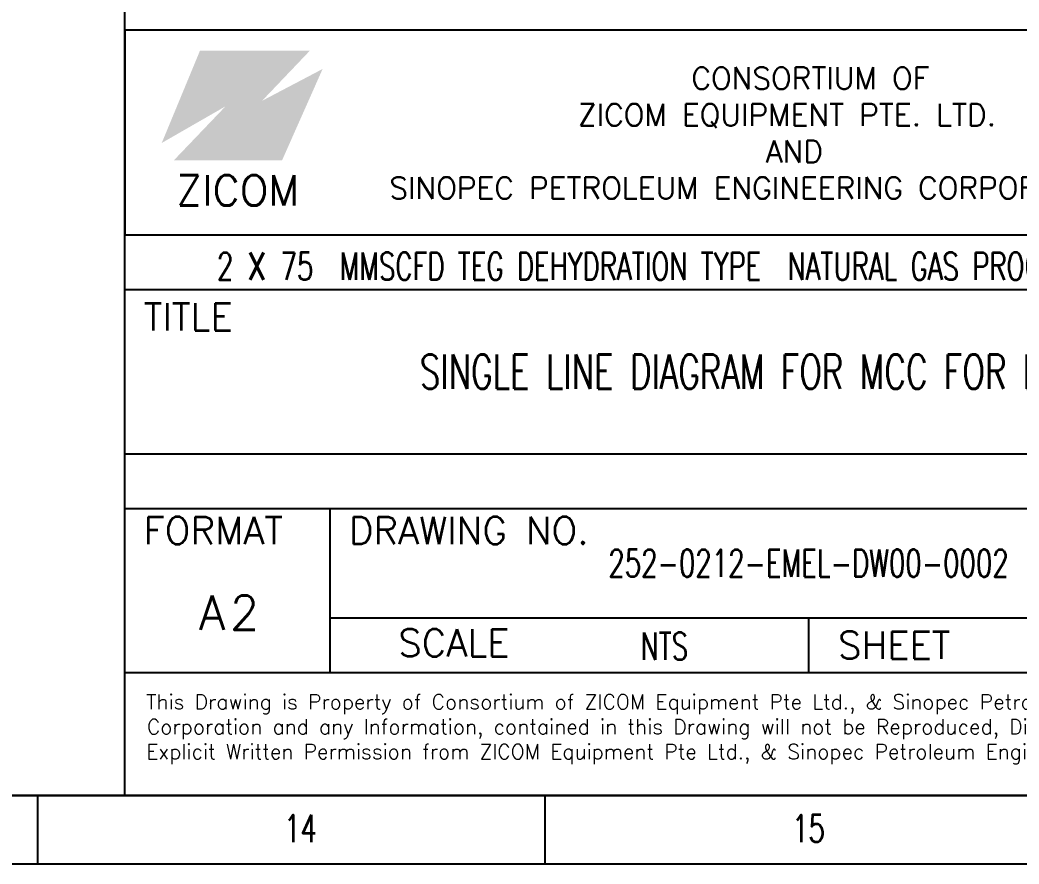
# Model space of a CAD drawing. Header units: millimetres. Extents: x 3292726 to 9250865, y 4220571 to 4816317.
# Drawn here: x 7047319 to 7150703, y 4220798 to 4308121 of the extents above; entities that cross this region are included whole.
import ezdxf
from ezdxf.enums import TextEntityAlignment as Align

# ---------------------------------------------------------------- set-up
doc = ezdxf.new("R2010")
doc.units = ezdxf.units.MM
doc.layers.add('TEG BORDER', color=7, linetype='Continuous')
doc.styles.add('1', font='txt.shx')
doc.styles.add('HZTXT', font='simplexs.shx', dxfattribs={"width": 0.7, "bigfont": 'hztxt.shx'})
doc.styles.add('TEG BORDER', font='txt_qlt.shx', dxfattribs={"width": 0.7, "bigfont": 'hztxt.shx'})

# ---------------------------------------------------------------- blocks, each defined once
blk = doc.blocks.new('ZICOM LOGO')
at = {"layer": 'TEG BORDER', "true_color": 0xff3333}
blk.add_hatch(color=20, dxfattribs=at).paths.add_polyline_path([(6.201, 2.803), (3.231, -3.888), (-4.69, -3.888), (-0.905, 0.069), (-5.564, -2.608), (-2.768, 4.141), (5.269, 4.141), (1.775, 0.476)])
at = {"layer": 'TEG BORDER', "color": 172, "style": '1'}
blk.add_text('ZICOM', height=2.2147, dxfattribs=at).set_placement((-4.507, -7.183))
blk = doc.blocks.new('TEG BORDER A2')
at = {"linetype": 'Continuous'}
blk.add_line((5, 5), (489, 5), dxfattribs=at)
for p, q in [((482.625, 0), (482.625, 5)), ((489, 5), (589, 5)), ((519.75, 0), (519.75, 5))]:
    blk.add_line(p, q)
at = {"color": 5, "lineweight": 15}
blk.add_lwpolyline([(0, 420), (594, 420), (594, 0), (0, 0)], close=True, dxfattribs=at)
blk.add_lwpolyline([(5, 415), (589, 415), (589, 5), (5, 5)], close=True)
at = {"layer": 'TEG BORDER'}
for p, q in [((489, 5), (489, 116)), ((489, 46), (589, 46)), ((489, 42), (589, 42)), ((489, 30), (589, 30)), ((489, 26), (589, 26)), ((504, 26), (504, 14)), ((504, 18), (574, 18)), ((539, 18), (539, 14)), ((489, 14), (589, 14)), ((489, 14), (589, 14))]:
    blk.add_line(p, q, dxfattribs=at)
at = {"layer": 'TEG BORDER', "color": 0}
for q in [(489, 46), (589, 61)]:
    blk.add_line((489, 61), q, dxfattribs=at)
blk.add_blockref('ZICOM LOGO', (497.26, 55.33))
at = {"char_height": 2, "width": 2, "attachment_point": 7, "style": 'TEG BORDER'}
for s, insert in [('\\pi-0.033333;14', (500.672, 1.593)), ('\\pi2.2204e-016;15', (537.797, 1.593))]:
    blk.add_mtext(s, dxfattribs=dict(at, insert=insert))
at = {"layer": 'TEG BORDER', "color": 7, "style": 'TEG BORDER'}
for s, height, p in [('CONSORTIUM OF', 1.6, (530.433, 56.656)), ('ZICOM EQUIPMENT PTE. LTD.', 1.6, (522.131, 53.978)), ('AND', 1.6, (535.871, 51.3)), ('SINOPEC PETROLEUM ENGINEERING CORPORATION', 1.6, (508.34, 48.631)), ('This Drawing is Property of Consortium of ZICOM Equipment Pte Ltd., & Sinopec Petroleum Engineering', 1.0875, (490.561, 11.315)), ('Corporation and any Information, contained in this Drawing will not be Reproduced, Disclosed to others without', 1.0875, (490.612, 9.492)), ('Explicit Written Permission from ZICOM Equipment Pte Ltd., & Sinopec Petroleum Engineering Corporation.', 1.0875, (490.561, 7.67))]:
    blk.add_text(s, height=height, dxfattribs=at).set_placement(p)
at = {"layer": 'TEG BORDER', "style": 'TEG BORDER'}
for s, height, p in [(' TITLE', 2, (489, 39)), (' FORMAT', 2, (489, 23.382)), (' DRAWING NO.', 2, (504, 23.382)), ('A', 2.5, (494.425, 17.132)), ('2', 2.5, (496.675, 17.132)), ('SCALE', 2, (508.99, 15.164)), ('SHEET', 2, (541.151, 15))]:
    blk.add_text(s, height=height, dxfattribs=at).set_placement(p)
at = {"layer": 'TEG BORDER', "lineweight": 25, "insert": (495.73, 44.204), "char_height": 2, "width": 100, "attachment_point": 4, "style": 'TEG BORDER'}
blk.add_mtext('\\pt8.5888;2 {\\H1.5x;x\\H0.66667x; 75  MMSCFD TEG DEHYDRATION TYPE  NATURAL GAS PROCESS PLANT}', dxfattribs=at)

msp = doc.modelspace()

# ---------------------------------------------------------------- linework, layer by layer
at = {"color": 6}
msp.add_lwpolyline([(6366271, 4815071), (7206743, 4815071), (7206743, 4220798), (6366271, 4220798)], close=True, dxfattribs=at)

# ---------------------------------------------------------------- block references
at = {"xscale": 1414.935625758968, "yscale": 1414.935625758968, "zscale": 1414.935625758968}
msp.add_blockref('TEG BORDER A2', (6366271, 4220798), dxfattribs=at)

# ---------------------------------------------------------------- texts
at = {"style": 'HZTXT', "width": 0.7}
for s, height, p in [('SINGLE LINE DIAGRAM FOR MCC FOR LOCATION I', 3537.34, (7128921, 4271736)), ('252-0212-EMEL-DW00-0002', 2829.87, (7128921, 4251927)), ('NTS', 2829.9, (7113995, 4243341))]:
    msp.add_text(s, height=height, dxfattribs=at).set_placement(p, align=Align.MIDDLE_CENTER)

doc.saveas('drawing.dxf')
